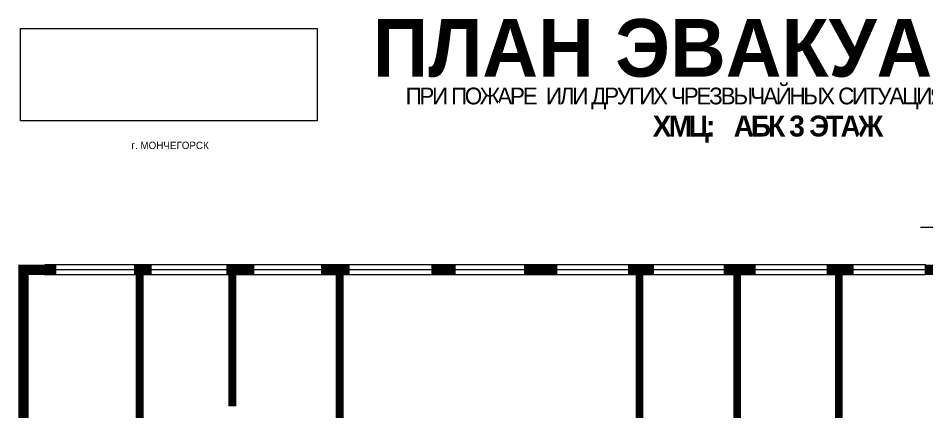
# Model space of a CAD drawing. Header units: millimetres. Extents: x 13114 to 67229, y 22859 to 38520.
# Drawn here: x 27320.8 to 27667.4, y 31522.7 to 31672.9 of the extents above; entities that cross this region are included whole.
import ezdxf

# ---------------------------------------------------------------- set-up
doc = ezdxf.new("R2010")
doc.units = ezdxf.units.MM
doc.styles.add('обычный', font='arial.ttf')
picture_1 = doc.add_image_def('image1.jpg', size_in_pixel=(337, 105))

msp = doc.modelspace()

# ---------------------------------------------------------------- linework, layer by layer
at = {"lineweight": 0}
for points in [[(27721.21, 31593.07), (27664.94, 31593.07)], [(27666.93, 31578.84), (27330.95, 31578.84)], [(27666.55, 31576.9), (27330.58, 31576.9)], [(27666.66, 31575.02), (27330.69, 31575.02)]]:
    msp.add_lwpolyline(points, dxfattribs=at)
at = {"lineweight": 100, "const_width": 4}
for points in [[(27322.8, 31492.11), (27322.8, 31576.9), (27335.37, 31576.9)], [(27365.02, 31576.9), (27371.72, 31576.9)], [(27400.17, 31576.9), (27410.93, 31576.9)], [(27436.28, 31576.9), (27447.28, 31576.9)], [(27478.36, 31576.9), (27487.68, 31576.9)], [(27513.75, 31576.9), (27526.42, 31576.9)], [(27563.26, 31576.9), (27553.44, 31576.9)], [(27602.09, 31576.9), (27589.86, 31576.9)], [(27639.47, 31576.9), (27629.17, 31576.9)], [(27686.44, 31576.9), (27666.55, 31576.9)]]:
    msp.add_lwpolyline(points, dxfattribs=at)
at = {"lineweight": 0, "const_width": 3}
for points in [[(27367.17, 31513.68), (27367.17, 31576.9)], [(27402.44, 31524.81), (27402.44, 31576.9)], [(27443.43, 31496.9), (27443.43, 31576.9)], [(27557.77, 31496.9), (27557.77, 31576.9)], [(27595, 31517.9), (27595, 31576.9)], [(27633.8, 31515.26), (27633.8, 31576.9)]]:
    msp.add_lwpolyline(points, dxfattribs=at)

# ---------------------------------------------------------------- texts
at = {"lineweight": 0, "style": 'обычный'}
for s, insert, char_height, width, attachment_point in [('{\\fProxima Nova Rg|b1|i0|c204|p2;ПЛАН ЭВАКУАЦИИ}', (27456.04, 31672.61), 22, 493.8901, 1), ('\\pi-8.4,l8.4,t8.4;{\\fProxima Nova Rg|b0|i0|c204|p2;г. МОНЧЕГОРСК\\H1.1997x; }', (27378.74, 31624.39), 2.8, 126.6484, 5)]:
    msp.add_mtext(s, dxfattribs=dict(at, insert=insert, char_height=char_height, width=width, attachment_point=attachment_point))
at = {"color": 0, "lineweight": 0, "insert": (27606.04, 31646.63), "char_height": 8, "width": 449.2158, "attachment_point": 5, "style": 'обычный'}
msp.add_mtext('{\\fArial Black|b1|i0|c204|p34;\\H2x;\\T0.85;  \\fArial Narrow|b0|i0|c204|p34;\\H0.8x;\\W0.9;\\P\\fProxima Nova Rg|b0|i0|c204|p2;\\H0.5x;\\W1;\\C256;ПРИ ПОЖАРЕ  ИЛИ ДРУГИХ ЧРЕЗВЫЧАЙНЫХ СИТУАЦИЯХ  ИЗ ПОМЕЩЕНИЙ \\fProxima Nova Rg|b1|i0|c204|p2;\\H1.25x;\\PХМЦ:   АБК 3 ЭТАЖ }', dxfattribs=at)

# ---------------------------------------------------------------- pictures from other files: only their frames are drawn
at = {"color": 7, "lineweight": 0, "true_color": 0xf5f5ff}
image = msp.add_image(picture_1, insert=(27321.72, 31633.75), size_in_units=(113.11, 35.24), dxfattribs=at)
image.dxf.flags = 7

doc.saveas('drawing.dxf')
